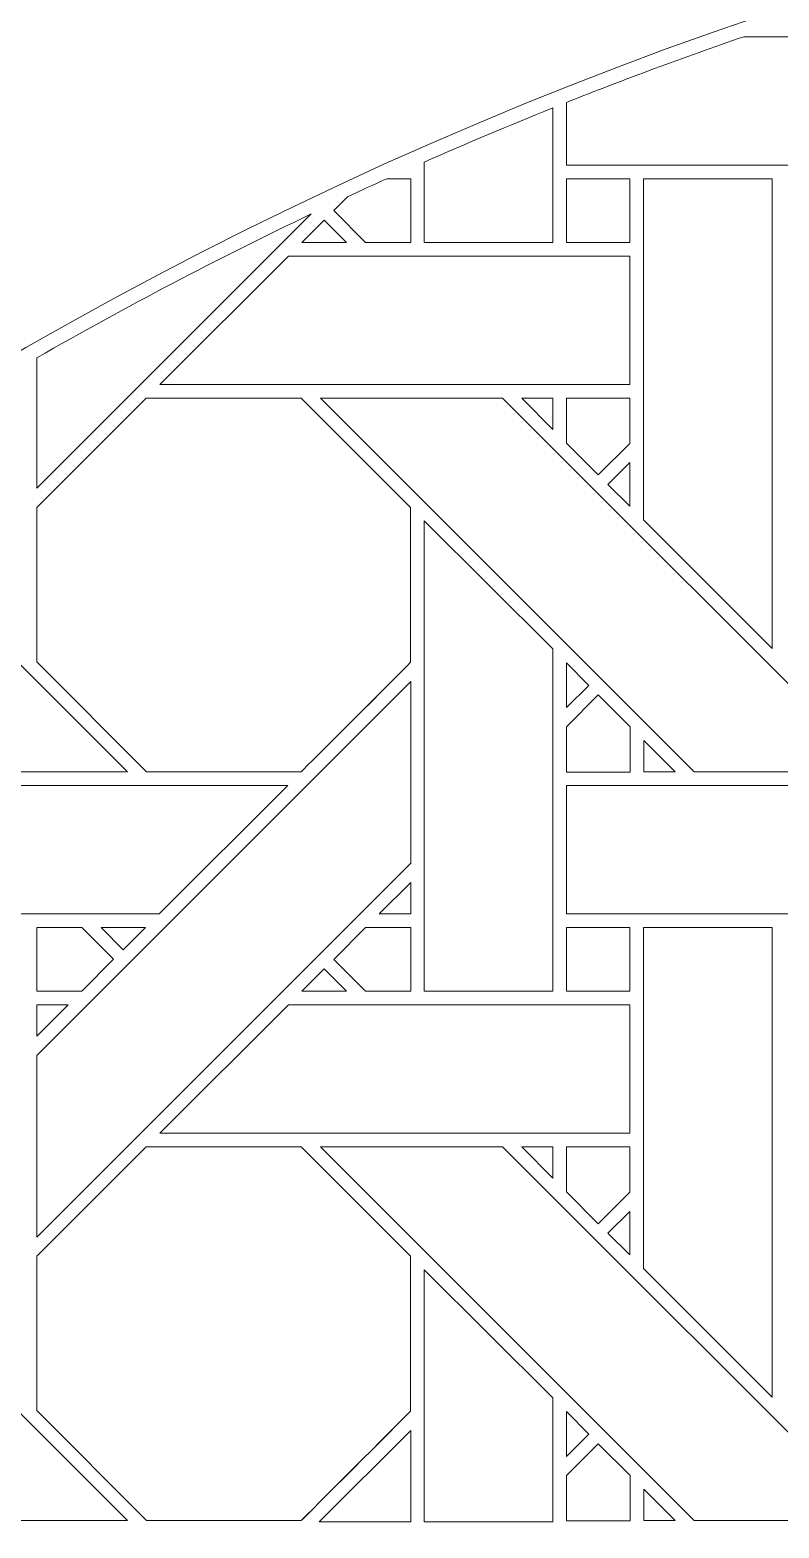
# Model space of a CAD drawing. Header units: inches. Extents: x 6.4 to 18.4, y 3.1 to 15.1.
# Drawn here: x 9.766 to 10.714, y 12.169 to 14.067 of the extents above; entities that cross this region are included whole.
import ezdxf

# ---------------------------------------------------------------- set-up
doc = ezdxf.new("R2010")
doc.units = ezdxf.units.IN
doc.header["$MEASUREMENT"] = 0
doc.layers.add('Design', color=7, linetype='Continuous', lineweight=0)

msp = doc.modelspace()

# ---------------------------------------------------------------- linework, layer by layer
at = {"layer": 'Design'}
for points, knots in [([(12.3829, 15.0948), (9.0691, 15.0948), (6.3829, 12.4085), (6.3829, 9.0948), (6.3829, 5.7811), (9.0691, 3.0948), (12.3829, 3.0948), (15.6966, 3.0948), (18.3829, 5.7811), (18.3829, 9.0948), (18.3829, 12.4085), (15.6966, 15.0948), (12.3829, 15.0948)], [0, 0, 0, 0, 1, 1, 1, 2, 2, 2, 3, 3, 3, 4, 4, 4, 4]), ([(12.3829, 14.3629), (9.4733, 14.3629), (7.1147, 12.0043), (7.1147, 9.0948), (7.1147, 6.1852), (9.4733, 3.8266), (12.3829, 3.8266), (15.2924, 3.8266), (17.651, 6.1852), (17.651, 9.0948), (17.651, 12.0043), (15.2924, 14.3629), (12.3829, 14.3629)], [0, 0, 0, 0, 1, 1, 1, 2, 2, 2, 3, 3, 3, 4, 4, 4, 4]), ([(10.4451, 13.9755), (10.5191, 14.0049), (10.594, 14.0327), (10.6697, 14.0588), (10.6697, 14.0588), (11.0408, 14.0588), (11.0408, 14.0588), (11.0408, 14.0588), (10.8781, 13.8961), (10.8781, 13.8961), (10.8781, 13.8961), (10.4451, 13.8961), (10.4451, 13.8961), (10.4451, 13.8961), (10.4451, 13.9755), (10.4451, 13.9755)], [0, 0, 0, 0, 1, 1, 1, 2, 2, 2, 3, 3, 3, 4, 4, 4, 5, 5, 5, 5]), ([(10.265, 13.9), (10.3188, 13.9237), (10.3731, 13.9466), (10.4278, 13.9686), (10.4278, 13.9686), (10.4278, 13.798), (10.4278, 13.798), (10.4278, 13.798), (10.265, 13.798), (10.265, 13.798), (10.265, 13.798), (10.265, 13.9), (10.265, 13.9)], [0, 0, 0, 0, 1, 1, 1, 2, 2, 2, 3, 3, 3, 4, 4, 4, 4]), ([(10.168, 13.856), (10.1845, 13.8637), (10.2011, 13.8714), (10.2177, 13.8789), (10.2177, 13.8789), (10.2479, 13.8789), (10.2479, 13.8789), (10.2479, 13.8789), (10.2479, 13.7981), (10.2479, 13.7981), (10.2479, 13.7981), (10.1907, 13.7981), (10.1907, 13.7981), (10.1907, 13.7981), (10.1504, 13.8385), (10.1504, 13.8385), (10.1504, 13.8385), (10.168, 13.856), (10.168, 13.856)], [0, 0, 0, 0, 1, 1, 1, 2, 2, 2, 3, 3, 3, 4, 4, 4, 5, 5, 5, 6, 6, 6, 6]), ([(10.168, 13.856), (10.1845, 13.8637), (10.2011, 13.8714), (10.2177, 13.8789), (10.2177, 13.8789), (10.2479, 13.8789), (10.2479, 13.8789), (10.2479, 13.8789), (10.2479, 13.7981), (10.2479, 13.7981), (10.2479, 13.7981), (10.1907, 13.7981), (10.1907, 13.7981), (10.1907, 13.7981), (10.1504, 13.8385), (10.1504, 13.8385), (10.1504, 13.8385), (10.168, 13.856), (10.168, 13.856)], [0, 0, 0, 0, 1, 1, 1, 2, 2, 2, 3, 3, 3, 4, 4, 4, 5, 5, 5, 6, 6, 6, 6]), ([(10.4451, 13.8789), (10.4451, 13.8789), (10.5253, 13.8789), (10.5253, 13.8789), (10.5253, 13.8789), (10.5253, 13.7981), (10.5253, 13.7981), (10.5253, 13.7981), (10.4451, 13.7981), (10.4451, 13.7981), (10.4451, 13.7981), (10.4451, 13.8789), (10.4451, 13.8789)], [0, 0, 0, 0, 1, 1, 1, 2, 2, 2, 3, 3, 3, 4, 4, 4, 4]), ([(10.4451, 13.8789), (10.4451, 13.8789), (10.5253, 13.8789), (10.5253, 13.8789), (10.5253, 13.8789), (10.5253, 13.7981), (10.5253, 13.7981), (10.5253, 13.7981), (10.4451, 13.7981), (10.4451, 13.7981), (10.4451, 13.7981), (10.4451, 13.8789), (10.4451, 13.8789)], [0, 0, 0, 0, 1, 1, 1, 2, 2, 2, 3, 3, 3, 4, 4, 4, 4]), ([(10.5429, 13.4466), (10.5429, 13.4466), (10.5429, 13.8788), (10.5429, 13.8788), (10.5429, 13.8788), (10.7058, 13.8788), (10.7058, 13.8788), (10.7058, 13.8788), (10.7058, 13.2837), (10.7058, 13.2837), (10.7058, 13.2837), (10.5429, 13.4466), (10.5429, 13.4466)], [0, 0, 0, 0, 1, 1, 1, 2, 2, 2, 3, 3, 3, 4, 4, 4, 4]), ([(9.7742, 13.6518), (9.8875, 13.7168), (10.0034, 13.7776), (10.1218, 13.8342), (10.1218, 13.8342), (9.7742, 13.4866), (9.7742, 13.4866), (9.7742, 13.4866), (9.7742, 13.6518), (9.7742, 13.6518)], [0, 0, 0, 0, 1, 1, 1, 2, 2, 2, 3, 3, 3, 3]), ([(10.1666, 13.798), (10.1666, 13.798), (10.11, 13.798), (10.11, 13.798), (10.11, 13.798), (10.1383, 13.8263), (10.1383, 13.8263), (10.1383, 13.8263), (10.1666, 13.798), (10.1666, 13.798)], [0, 0, 0, 0, 1, 1, 1, 2, 2, 2, 3, 3, 3, 3]), ([(9.9301, 13.6181), (9.9301, 13.6181), (10.0929, 13.7809), (10.0929, 13.7809), (10.0929, 13.7809), (10.5253, 13.7809), (10.5253, 13.7809), (10.5253, 13.7809), (10.5253, 13.6181), (10.5253, 13.6181), (10.5253, 13.6181), (9.9301, 13.6181), (9.9301, 13.6181)], [0, 0, 0, 0, 1, 1, 1, 2, 2, 2, 3, 3, 3, 4, 4, 4, 4]), ([(9.7742, 13.4623), (9.7742, 13.4623), (9.9129, 13.601), (9.9129, 13.601), (9.9129, 13.601), (10.1091, 13.601), (10.1091, 13.601), (10.1091, 13.601), (10.2478, 13.4623), (10.2478, 13.4623), (10.2478, 13.4623), (10.2478, 13.2661), (10.2478, 13.2661), (10.23, 13.2481), (10.1181, 13.1364), (10.1091, 13.1274), (10.1091, 13.1274), (9.9134, 13.1274), (9.9134, 13.1274), (9.9134, 13.1274), (9.7742, 13.2666), (9.7742, 13.2666), (9.7742, 13.2666), (9.7742, 13.4623), (9.7742, 13.4623)], [0, 0, 0, 0, 1, 1, 1, 2, 2, 2, 3, 3, 3, 4, 4, 4, 5, 5, 5, 6, 6, 6, 7, 7, 7, 8, 8, 8, 8]), ([(9.7742, 13.4623), (9.7742, 13.4623), (9.9129, 13.601), (9.9129, 13.601), (9.9129, 13.601), (10.1091, 13.601), (10.1091, 13.601), (10.1091, 13.601), (10.2478, 13.4623), (10.2478, 13.4623), (10.2478, 13.4623), (10.2478, 13.2661), (10.2478, 13.2661), (10.23, 13.248), (10.118, 13.1363), (10.1091, 13.1274), (10.1091, 13.1274), (9.9134, 13.1274), (9.9134, 13.1274), (9.9134, 13.1274), (9.7742, 13.2666), (9.7742, 13.2666), (9.7742, 13.2666), (9.7742, 13.4623), (9.7742, 13.4623)], [0, 0, 0, 0, 1, 1, 1, 2, 2, 2, 3, 3, 3, 4, 4, 4, 5, 5, 5, 6, 6, 6, 7, 7, 7, 8, 8, 8, 8]), ([(10.3643, 13.601), (10.3643, 13.601), (10.838, 13.1273), (10.838, 13.1273), (10.838, 13.1273), (10.6069, 13.1273), (10.6069, 13.1273), (10.6069, 13.1273), (10.1334, 13.601), (10.1334, 13.601), (10.1334, 13.601), (10.3643, 13.601), (10.3643, 13.601)], [0, 0, 0, 0, 1, 1, 1, 2, 2, 2, 3, 3, 3, 4, 4, 4, 4]), ([(10.4279, 13.601), (10.4279, 13.601), (10.4279, 13.5611), (10.4279, 13.5611), (10.4279, 13.5611), (10.3884, 13.601), (10.3884, 13.601), (10.3884, 13.601), (10.4279, 13.601), (10.4279, 13.601)], [0, 0, 0, 0, 1, 1, 1, 2, 2, 2, 3, 3, 3, 3]), ([(10.445, 13.601), (10.445, 13.601), (10.5253, 13.601), (10.5253, 13.601), (10.5253, 13.601), (10.5253, 13.5434), (10.5253, 13.5434), (10.5253, 13.5434), (10.4854, 13.5035), (10.4854, 13.5035), (10.4854, 13.5035), (10.445, 13.5438), (10.445, 13.5438), (10.445, 13.5438), (10.445, 13.601), (10.445, 13.601)], [0, 0, 0, 0, 1, 1, 1, 2, 2, 2, 3, 3, 3, 4, 4, 4, 5, 5, 5, 5]), ([(10.4854, 13.5035), (10.4854, 13.5035), (10.445, 13.5438), (10.445, 13.5438), (10.445, 13.5438), (10.445, 13.601), (10.445, 13.601), (10.445, 13.601), (10.5253, 13.601), (10.5253, 13.601), (10.5253, 13.601), (10.5253, 13.5434), (10.5253, 13.5434), (10.5253, 13.5434), (10.4854, 13.5035), (10.4854, 13.5035)], [0, 0, 0, 0, 1, 1, 1, 2, 2, 2, 3, 3, 3, 4, 4, 4, 5, 5, 5, 5]), ([(10.5253, 13.5191), (10.5253, 13.5191), (10.5253, 13.464), (10.5253, 13.464), (10.5253, 13.464), (10.4976, 13.4913), (10.4976, 13.4913), (10.4976, 13.4913), (10.5253, 13.5191), (10.5253, 13.5191)], [0, 0, 0, 0, 1, 1, 1, 2, 2, 2, 3, 3, 3, 3]), ([(9.5203, 13.4963), (9.5203, 13.4963), (9.8892, 13.1273), (9.8892, 13.1273), (9.8892, 13.1273), (9.6582, 13.1273), (9.6582, 13.1273), (9.6582, 13.1273), (9.3823, 13.4033), (9.3823, 13.4033), (9.4278, 13.435), (9.4738, 13.466), (9.5203, 13.4963)], [0, 0, 0, 0, 1, 1, 1, 2, 2, 2, 3, 3, 3, 4, 4, 4, 4]), ([(10.265, 12.8493), (10.265, 12.8493), (10.265, 13.4452), (10.265, 13.4452), (10.265, 13.4452), (10.4278, 13.283), (10.4278, 13.283), (10.4278, 13.283), (10.4278, 12.8493), (10.4278, 12.8493), (10.4278, 12.8493), (10.265, 12.8493), (10.265, 12.8493)], [0, 0, 0, 0, 1, 1, 1, 2, 2, 2, 3, 3, 3, 4, 4, 4, 4]), ([(10.4451, 13.2088), (10.4451, 13.2088), (10.4451, 13.2655), (10.4451, 13.2655), (10.4451, 13.2655), (10.4733, 13.2369), (10.4733, 13.2369), (10.4733, 13.2369), (10.4451, 13.2088), (10.4451, 13.2088)], [0, 0, 0, 0, 1, 1, 1, 2, 2, 2, 3, 3, 3, 3]), ([(10.2479, 13.0116), (10.2479, 13.0116), (9.7742, 12.5379), (9.7742, 12.5379), (9.7742, 12.5379), (9.7742, 12.768), (9.7742, 12.768), (9.7742, 12.768), (10.2479, 13.2416), (10.2479, 13.2416), (10.2479, 13.2416), (10.2479, 13.0116), (10.2479, 13.0116)], [0, 0, 0, 0, 1, 1, 1, 2, 2, 2, 3, 3, 3, 4, 4, 4, 4]), ([(10.5257, 13.1271), (10.5257, 13.1271), (10.4451, 13.1271), (10.4451, 13.1271), (10.4451, 13.1271), (10.4451, 13.1844), (10.4451, 13.1844), (10.4451, 13.1844), (10.4854, 13.2247), (10.4854, 13.2247), (10.4854, 13.2247), (10.5257, 13.1844), (10.5257, 13.1844), (10.5257, 13.1844), (10.5257, 13.1271), (10.5257, 13.1271)], [0, 0, 0, 0, 1, 1, 1, 2, 2, 2, 3, 3, 3, 4, 4, 4, 5, 5, 5, 5]), ([(10.4854, 13.2247), (10.4854, 13.2247), (10.5257, 13.1844), (10.5257, 13.1844), (10.5257, 13.1844), (10.5257, 13.1271), (10.5257, 13.1271), (10.5257, 13.1271), (10.4451, 13.1271), (10.4451, 13.1271), (10.4451, 13.1271), (10.4451, 13.1844), (10.4451, 13.1844), (10.4451, 13.1844), (10.4854, 13.2247), (10.4854, 13.2247)], [0, 0, 0, 0, 1, 1, 1, 2, 2, 2, 3, 3, 3, 4, 4, 4, 5, 5, 5, 5]), ([(10.543, 13.1273), (10.543, 13.1273), (10.543, 13.1671), (10.543, 13.1671), (10.543, 13.1671), (10.5827, 13.1273), (10.5827, 13.1273), (10.5827, 13.1273), (10.543, 13.1273), (10.543, 13.1273)], [0, 0, 0, 0, 1, 1, 1, 2, 2, 2, 3, 3, 3, 3]), ([(10.0921, 13.1101), (10.0921, 13.1101), (9.9293, 12.9474), (9.9293, 12.9474), (9.9293, 12.9474), (9.4964, 12.9474), (9.4964, 12.9474), (9.4964, 12.9474), (9.4964, 13.1101), (9.4964, 13.1101), (9.4964, 13.1101), (10.0921, 13.1101), (10.0921, 13.1101)], [0, 0, 0, 0, 1, 1, 1, 2, 2, 2, 3, 3, 3, 4, 4, 4, 4]), ([(11.0408, 13.1101), (11.0408, 13.1101), (10.8781, 12.9474), (10.8781, 12.9474), (10.8781, 12.9474), (10.4451, 12.9474), (10.4451, 12.9474), (10.4451, 12.9474), (10.4451, 13.1101), (10.4451, 13.1101), (10.4451, 13.1101), (11.0408, 13.1101), (11.0408, 13.1101)], [0, 0, 0, 0, 1, 1, 1, 2, 2, 2, 3, 3, 3, 4, 4, 4, 4]), ([(10.2081, 12.9474), (10.2081, 12.9474), (10.2479, 12.9872), (10.2479, 12.9872), (10.2479, 12.9872), (10.2479, 12.9474), (10.2479, 12.9474), (10.2479, 12.9474), (10.2081, 12.9474), (10.2081, 12.9474)], [0, 0, 0, 0, 1, 1, 1, 2, 2, 2, 3, 3, 3, 3]), ([(9.7742, 12.9301), (9.7742, 12.9301), (9.8313, 12.9301), (9.8313, 12.9301), (9.8364, 12.925), (9.8672, 12.8942), (9.8716, 12.8898), (9.8716, 12.8898), (9.8312, 12.8494), (9.8312, 12.8494), (9.8312, 12.8494), (9.7742, 12.8494), (9.7742, 12.8494), (9.7742, 12.8494), (9.7742, 12.9301), (9.7742, 12.9301)], [0, 0, 0, 0, 1, 1, 1, 2, 2, 2, 3, 3, 3, 4, 4, 4, 5, 5, 5, 5]), ([(9.8557, 12.9056), (9.8557, 12.9056), (9.8716, 12.8898), (9.8716, 12.8898), (9.8716, 12.8898), (9.8312, 12.8494), (9.8312, 12.8494), (9.8312, 12.8494), (9.7742, 12.8494), (9.7742, 12.8494), (9.7742, 12.8494), (9.7742, 12.9301), (9.7742, 12.9301), (9.7742, 12.9301), (9.8313, 12.9301), (9.8313, 12.9301), (9.8366, 12.9248), (9.8465, 12.9149), (9.8557, 12.9056)], [0, 0, 0, 0, 1, 1, 1, 2, 2, 2, 3, 3, 3, 4, 4, 4, 5, 5, 5, 6, 6, 6, 6]), ([(9.8556, 12.9301), (9.8556, 12.9301), (9.9121, 12.9301), (9.9121, 12.9301), (9.9121, 12.9301), (9.8838, 12.9019), (9.8838, 12.9019), (9.8838, 12.9019), (9.8556, 12.9301), (9.8556, 12.9301)], [0, 0, 0, 0, 1, 1, 1, 2, 2, 2, 3, 3, 3, 3]), ([(10.2479, 12.8494), (10.2479, 12.8494), (10.1908, 12.8494), (10.1908, 12.8494), (10.1908, 12.8494), (10.1504, 12.8897), (10.1504, 12.8897), (10.1504, 12.8897), (10.1908, 12.9302), (10.1908, 12.9302), (10.1908, 12.9302), (10.2479, 12.9302), (10.2479, 12.9302), (10.2479, 12.9302), (10.2479, 12.8494), (10.2479, 12.8494)], [0, 0, 0, 0, 1, 1, 1, 2, 2, 2, 3, 3, 3, 4, 4, 4, 5, 5, 5, 5]), ([(10.2479, 12.9302), (10.2479, 12.9302), (10.2479, 12.8494), (10.2479, 12.8494), (10.2479, 12.8494), (10.1908, 12.8494), (10.1908, 12.8494), (10.1908, 12.8494), (10.1504, 12.8897), (10.1504, 12.8897), (10.1504, 12.8897), (10.1908, 12.9302), (10.1908, 12.9302), (10.1908, 12.9302), (10.2479, 12.9302), (10.2479, 12.9302)], [0, 0, 0, 0, 1, 1, 1, 2, 2, 2, 3, 3, 3, 4, 4, 4, 5, 5, 5, 5]), ([(10.5253, 12.8494), (10.5253, 12.8494), (10.4451, 12.8494), (10.4451, 12.8494), (10.4451, 12.8494), (10.4451, 12.9301), (10.4451, 12.9301), (10.4451, 12.9301), (10.5253, 12.9301), (10.5253, 12.9301), (10.5253, 12.9301), (10.5253, 12.8494), (10.5253, 12.8494)], [0, 0, 0, 0, 1, 1, 1, 2, 2, 2, 3, 3, 3, 4, 4, 4, 4]), ([(10.5253, 12.9301), (10.5253, 12.9301), (10.5253, 12.8494), (10.5253, 12.8494), (10.5253, 12.8494), (10.4451, 12.8494), (10.4451, 12.8494), (10.4451, 12.8494), (10.4451, 12.9301), (10.4451, 12.9301), (10.4451, 12.9301), (10.5253, 12.9301), (10.5253, 12.9301)], [0, 0, 0, 0, 1, 1, 1, 2, 2, 2, 3, 3, 3, 4, 4, 4, 4]), ([(10.5429, 12.4979), (10.5429, 12.4979), (10.5429, 12.9301), (10.5429, 12.9301), (10.5429, 12.9301), (10.7058, 12.9301), (10.7058, 12.9301), (10.7058, 12.9301), (10.7058, 12.335), (10.7058, 12.335), (10.7058, 12.335), (10.5429, 12.4979), (10.5429, 12.4979)], [0, 0, 0, 0, 1, 1, 1, 2, 2, 2, 3, 3, 3, 4, 4, 4, 4]), ([(10.1666, 12.8493), (10.1666, 12.8493), (10.11, 12.8493), (10.11, 12.8493), (10.11, 12.8493), (10.1383, 12.8776), (10.1383, 12.8776), (10.1383, 12.8776), (10.1666, 12.8493), (10.1666, 12.8493)], [0, 0, 0, 0, 1, 1, 1, 2, 2, 2, 3, 3, 3, 3]), ([(9.8141, 12.8322), (9.8141, 12.8322), (9.7742, 12.7924), (9.7742, 12.7924), (9.7742, 12.7924), (9.7742, 12.8322), (9.7742, 12.8322), (9.7742, 12.8322), (9.8141, 12.8322), (9.8141, 12.8322)], [0, 0, 0, 0, 1, 1, 1, 2, 2, 2, 3, 3, 3, 3]), ([(10.5253, 12.8322), (10.5253, 12.8322), (10.5253, 12.6694), (10.5253, 12.6694), (10.5253, 12.6694), (9.9301, 12.6694), (9.9301, 12.6694), (9.9301, 12.6694), (10.0929, 12.8322), (10.0929, 12.8322), (10.0929, 12.8322), (10.5253, 12.8322), (10.5253, 12.8322)], [0, 0, 0, 0, 1, 1, 1, 2, 2, 2, 3, 3, 3, 4, 4, 4, 4]), ([(9.8892, 12.1786), (9.8892, 12.1786), (9.6582, 12.1786), (9.6582, 12.1786), (9.6582, 12.1786), (9.1846, 12.6522), (9.1846, 12.6522), (9.1846, 12.6522), (9.4156, 12.6522), (9.4156, 12.6522), (9.4156, 12.6522), (9.8892, 12.1786), (9.8892, 12.1786)], [0, 0, 0, 0, 1, 1, 1, 2, 2, 2, 3, 3, 3, 4, 4, 4, 4]), ([(9.7742, 12.5135), (9.7742, 12.5135), (9.9129, 12.6523), (9.9129, 12.6523), (9.9129, 12.6523), (10.1091, 12.6523), (10.1091, 12.6523), (10.1091, 12.6523), (10.2478, 12.5135), (10.2478, 12.5135), (10.2478, 12.5135), (10.2478, 12.3173), (10.2478, 12.3173), (10.23, 12.2994), (10.1181, 12.1876), (10.1091, 12.1786), (10.1091, 12.1786), (9.9134, 12.1786), (9.9134, 12.1786), (9.9134, 12.1786), (9.7742, 12.3179), (9.7742, 12.3179), (9.7742, 12.3179), (9.7742, 12.5135), (9.7742, 12.5135)], [0, 0, 0, 0, 1, 1, 1, 2, 2, 2, 3, 3, 3, 4, 4, 4, 5, 5, 5, 6, 6, 6, 7, 7, 7, 8, 8, 8, 8]), ([(10.1091, 12.6523), (10.1091, 12.6523), (10.2478, 12.5135), (10.2478, 12.5135), (10.2478, 12.5135), (10.2478, 12.3173), (10.2478, 12.3173), (10.2301, 12.2995), (10.1182, 12.1877), (10.1091, 12.1786), (10.1091, 12.1786), (9.9134, 12.1786), (9.9134, 12.1786), (9.9134, 12.1786), (9.7742, 12.3179), (9.7742, 12.3179), (9.7742, 12.3179), (9.7742, 12.5135), (9.7742, 12.5135), (9.7742, 12.5135), (9.9129, 12.6523), (9.9129, 12.6523), (9.9129, 12.6523), (10.1091, 12.6523), (10.1091, 12.6523)], [0, 0, 0, 0, 1, 1, 1, 2, 2, 2, 3, 3, 3, 4, 4, 4, 5, 5, 5, 6, 6, 6, 7, 7, 7, 8, 8, 8, 8]), ([(10.838, 12.1786), (10.838, 12.1786), (10.6069, 12.1786), (10.6069, 12.1786), (10.6069, 12.1786), (10.1334, 12.6522), (10.1334, 12.6522), (10.1334, 12.6522), (10.3643, 12.6522), (10.3643, 12.6522), (10.3643, 12.6522), (10.838, 12.1786), (10.838, 12.1786)], [0, 0, 0, 0, 1, 1, 1, 2, 2, 2, 3, 3, 3, 4, 4, 4, 4]), ([(10.3884, 12.6522), (10.3884, 12.6522), (10.4279, 12.6522), (10.4279, 12.6522), (10.4279, 12.6522), (10.4279, 12.6124), (10.4279, 12.6124), (10.4279, 12.6124), (10.3884, 12.6522), (10.3884, 12.6522)], [0, 0, 0, 0, 1, 1, 1, 2, 2, 2, 3, 3, 3, 3]), ([(10.445, 12.6523), (10.445, 12.6523), (10.5253, 12.6523), (10.5253, 12.6523), (10.5253, 12.6523), (10.5253, 12.5947), (10.5253, 12.5947), (10.5253, 12.5947), (10.4854, 12.5547), (10.4854, 12.5547), (10.4854, 12.5547), (10.445, 12.5951), (10.445, 12.5951), (10.445, 12.5951), (10.445, 12.6523), (10.445, 12.6523)], [0, 0, 0, 0, 1, 1, 1, 2, 2, 2, 3, 3, 3, 4, 4, 4, 5, 5, 5, 5]), ([(10.5253, 12.5947), (10.5253, 12.5947), (10.4854, 12.5547), (10.4854, 12.5547), (10.4854, 12.5547), (10.445, 12.5951), (10.445, 12.5951), (10.445, 12.5951), (10.445, 12.6523), (10.445, 12.6523), (10.445, 12.6523), (10.5253, 12.6523), (10.5253, 12.6523), (10.5253, 12.6523), (10.5253, 12.5947), (10.5253, 12.5947)], [0, 0, 0, 0, 1, 1, 1, 2, 2, 2, 3, 3, 3, 4, 4, 4, 5, 5, 5, 5]), ([(10.5253, 12.5704), (10.5253, 12.5704), (10.5253, 12.5152), (10.5253, 12.5152), (10.5253, 12.5152), (10.4976, 12.5426), (10.4976, 12.5426), (10.4976, 12.5426), (10.5253, 12.5704), (10.5253, 12.5704)], [0, 0, 0, 0, 1, 1, 1, 2, 2, 2, 3, 3, 3, 3]), ([(10.4278, 12.177), (10.4278, 12.177), (10.265, 12.177), (10.265, 12.177), (10.265, 12.177), (10.265, 12.4964), (10.265, 12.4964), (10.265, 12.4964), (10.4278, 12.3343), (10.4278, 12.3343), (10.4278, 12.3343), (10.4278, 12.177), (10.4278, 12.177)], [0, 0, 0, 0, 1, 1, 1, 2, 2, 2, 3, 3, 3, 4, 4, 4, 4]), ([(10.4451, 12.26), (10.4451, 12.26), (10.4451, 12.3168), (10.4451, 12.3168), (10.4451, 12.3168), (10.4733, 12.2882), (10.4733, 12.2882), (10.4733, 12.2882), (10.4451, 12.26), (10.4451, 12.26)], [0, 0, 0, 0, 1, 1, 1, 2, 2, 2, 3, 3, 3, 3]), ([(10.2479, 12.177), (10.2479, 12.177), (10.132, 12.177), (10.132, 12.177), (10.132, 12.177), (10.2479, 12.2929), (10.2479, 12.2929), (10.2479, 12.2929), (10.2479, 12.177), (10.2479, 12.177)], [0, 0, 0, 0, 1, 1, 1, 2, 2, 2, 3, 3, 3, 3]), ([(10.5257, 12.2357), (10.5257, 12.2357), (10.5257, 12.1784), (10.5257, 12.1784), (10.5257, 12.1784), (10.4451, 12.1784), (10.4451, 12.1784), (10.4451, 12.1784), (10.4451, 12.2357), (10.4451, 12.2357), (10.4451, 12.2357), (10.4854, 12.276), (10.4854, 12.276), (10.4854, 12.276), (10.5257, 12.2357), (10.5257, 12.2357)], [0, 0, 0, 0, 1, 1, 1, 2, 2, 2, 3, 3, 3, 4, 4, 4, 5, 5, 5, 5]), ([(10.4854, 12.276), (10.4854, 12.276), (10.5257, 12.2357), (10.5257, 12.2357), (10.5257, 12.2357), (10.5257, 12.1784), (10.5257, 12.1784), (10.5257, 12.1784), (10.4451, 12.1784), (10.4451, 12.1784), (10.4451, 12.1784), (10.4451, 12.2357), (10.4451, 12.2357), (10.4451, 12.2357), (10.4854, 12.276), (10.4854, 12.276)], [0, 0, 0, 0, 1, 1, 1, 2, 2, 2, 3, 3, 3, 4, 4, 4, 5, 5, 5, 5]), ([(10.543, 12.1786), (10.543, 12.1786), (10.543, 12.2184), (10.543, 12.2184), (10.543, 12.2184), (10.5827, 12.1786), (10.5827, 12.1786), (10.5827, 12.1786), (10.543, 12.1786), (10.543, 12.1786)], [0, 0, 0, 0, 1, 1, 1, 2, 2, 2, 3, 3, 3, 3])]:
    msp.add_open_spline(points, degree=3, knots=knots, dxfattribs=at)

doc.saveas('drawing.dxf')
